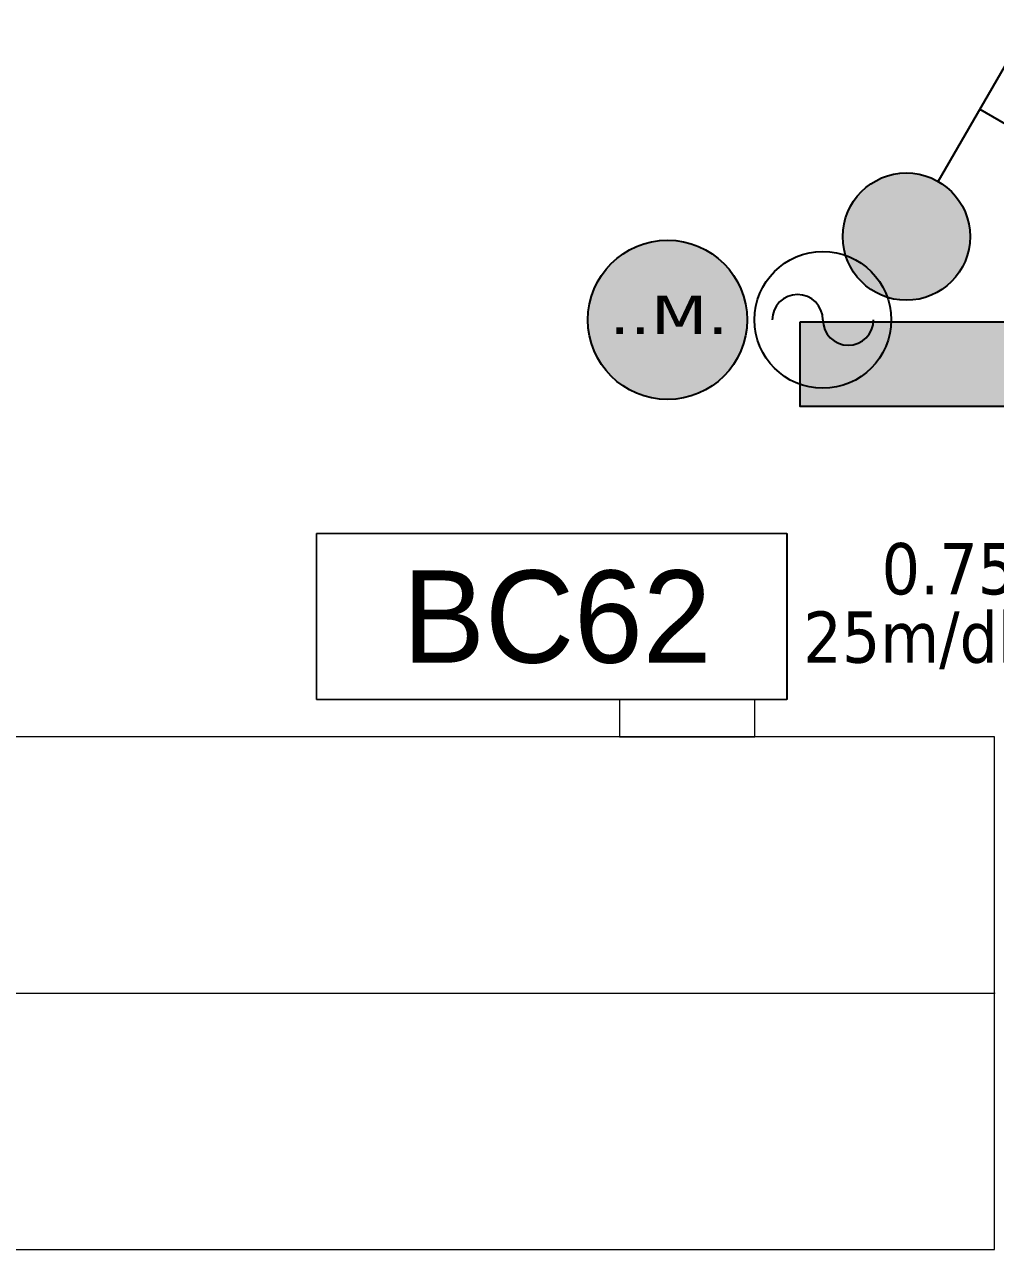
# Model space of a CAD drawing. Header units: millimetres. Extents: x -187347 to 135007, y -6415 to 292048.
# Drawn here: x -54158 to -53211, y 27188 to 28383 of the extents above; entities that cross this region are included whole.
import ezdxf
from ezdxf.enums import TextEntityAlignment as Align

# ---------------------------------------------------------------- set-up
doc = ezdxf.new("R2010")
doc.units = ezdxf.units.MM
doc.header["$LTSCALE"] = 100
doc.linetypes.add('CENTER', pattern=[50.8, 31.75, -6.35, 6.35, -6.35])
doc.layers.get('0').update_dxf_attribs({"lineweight": 18})
for name, color, linetype, lineweight in [('Layout Kromeka', 1, 'Continuous', 5), ('Layout Kromeka Field items', 1, 'Continuous', 25), ('Layout Kromeka Utilities', 1, 'Continuous', 25)]:
    doc.layers.add(name, color=color, linetype=linetype, lineweight=lineweight)
doc.layers.add('TEXT', color=3, linetype='Continuous')
doc.styles.add('015_100', font='', dxfattribs={"height": 150})
doc.styles.get("Standard").update_dxf_attribs({"font": 'tahoma.ttf'})
doc.styles.get('015_100').set_extended_font_data('Univers 45 Light')

# ---------------------------------------------------------------- blocks, each defined once
blk = doc.blocks.new('_KROMEKA_POSNR')
at = {"layer": 'Layout Kromeka', "color": 0, "linetype": 'Continuous'}
blk.add_lwpolyline([(-3.91, -1.35), (3.738, -1.35), (3.738, 1.35), (-3.91, 1.35)], close=True, dxfattribs=at)
at = {"layer": 'Layout Kromeka', "color": 0, "linetype": 'Continuous', "style": '015_100'}
blk.add_attdef('POSNR', text='', height=1.5, dxfattribs=at).set_placement((0, 0), align=Align.MIDDLE)
blk = doc.blocks.new('SWITCH 3P')
at = {"layer": 'Layout Kromeka Utilities', "linetype": 'Continuous', "ltscale": 50}
h = blk.add_hatch(color=255, dxfattribs=at)
edge = h.paths.add_edge_path()
edge.add_arc((250, 400.5), 150, 0, 360)
blk.add_hatch(color=81, dxfattribs=at).paths.add_polyline_path([(0, 200), (500, 200), (500, 0), (0, 0)])
at = {"layer": 'Layout Kromeka Utilities', "color": 4, "linetype": 'Continuous'}
for p, q in [((325, 530.4), (538.7, 900.5)), ((538.7, 900.5), (668.6, 825.5)), ((480.9, 800.5), (610.8, 725.5)), ((423.2, 700.5), (553.1, 625.5))]:
    blk.add_line(p, q, dxfattribs=at)
at = {"layer": 'Layout Kromeka Utilities', "color": 4, "linetype": 'Continuous', "ltscale": 50}
blk.add_lwpolyline([(0, 200), (500, 200), (500, 0), (0, 0)], close=True, dxfattribs=at)
at = {"layer": 'Layout Kromeka Utilities', "color": 4, "linetype": 'Continuous'}
blk.add_circle((250, 400.5), 150, dxfattribs=at)
at = {"layer": 'Layout Kromeka Utilities', "color": 7, "linetype": 'Continuous', "ltscale": 50}
blk.add_attdef('..S.', text='', height=150, dxfattribs=at).set_placement((258.9, 26.4), align=Align.CENTER)
blk = doc.blocks.new('Electricity')
at = {"layer": 'TEXT', "linetype": 'Continuous'}
blk.add_circle((116817.8, 15298.4), 266.8, dxfattribs=at)
at = {"layer": 'TEXT', "ltscale": 25}
for centre, start, end in [((116719, 15298.4), 0, 180), ((116916.7, 15298.4), 180, 0)]:
    blk.add_arc(centre, 98.9, start, end, dxfattribs=at)
blk = doc.blocks.new('MOTOR_1')
at = {"layer": 'Layout Kromeka Field items'}
h = blk.add_hatch(color=140, dxfattribs=at)
h.paths.add_polyline_path([(-250, 0, 1), (250, 0, 1)])
h.paths.add_polyline_path([(-713.7, -186.9), (-280.3, -186.9), (-280.3, -6.9), (-713.7, -6.9)], flags=9)
at = {"layer": 'Layout Kromeka Field items', "color": 4, "linetype": 'Continuous'}
blk.add_circle((0, 0), 250, dxfattribs=at)
at = {"layer": 'Layout Kromeka Utilities', "color": 4, "linetype": 'Continuous', "xscale": 0.8043007341468412, "yscale": 0.8043007341468412, "zscale": 0.8043007341468412}
blk.add_blockref('Electricity', (-93469.2, -12304.5), dxfattribs=at)
at = {"layer": 'Layout Kromeka Field items', "color": 7, "width": 1.86701}
blk.add_attdef('..M.', text='', height=120, dxfattribs=at).set_placement((-183.1, -43.9), (190.3, -43.9), align=Align.FIT)

msp = doc.modelspace()

# ---------------------------------------------------------------- linework, layer by layer
at = {"ltscale": 10}
for p, q in [((-53578, 27724.1, -7318.2), (-53446, 27724.1, -7318.2)), ((-53212, 27687.6, -7318.2), (-54212, 27687.6, -7318.2)), ((-53212, 27187.6, -7318.2), (-53212, 27687.6, -7318.2)), ((-54212, 27187.6, -7318.2), (-53212, 27187.6, -7318.2))]:
    msp.add_line(p, q, dxfattribs=at)
at = {"ltscale": 10, "elevation": -7318.2}
msp.add_lwpolyline([(-53414.5, 27724.1), (-53414.5, 27886.1), (-53873.5, 27886.1), (-53873.5, 27724.1), (-53578, 27724.1), (-53578, 27687.6), (-53446, 27687.6), (-53446, 27724.1), (-53414.5, 27724.1)], dxfattribs=at)
at = {"color": 4, "linetype": 'CENTER', "ltscale": 10, "elevation": -7318.2}
msp.add_lwpolyline([(-54212, 27437.6), (-53212, 27437.6)], dxfattribs=at)
at = {"color": 5, "ltscale": 10}
msp.add_point((-53212, 27437.6, -7318.2), dxfattribs=at)

# ---------------------------------------------------------------- block references
at = {"layer": 'Layout Kromeka', "linetype": 'Continuous', "ltscale": 20}
ref = msp.add_blockref('_KROMEKA_POSNR', (-53638.8, 27805.1, -7318.2), dxfattribs=dict(at, xscale=-60.01882789184901, yscale=60.01882789184901, zscale=60.01882789184901, rotation=180))
ref.add_attrib('POSNR', 'BC62', dxfattribs={"linetype": 'Continuous', "height": 90.03, "style": '015_100'}).set_placement((-53638.8, 27805.1, -7318.2), align=Align.MIDDLE)
at = {"layer": 'Layout Kromeka Field items', "color": 1, "xscale": 0.4139999999999999, "yscale": 0.4139999999999999, "zscale": 0.4139999999999999}
msp.add_blockref('SWITCH 3P', (-53401.5, 28009.9, -7318.2), dxfattribs=at)
at = {"layer": 'Layout Kromeka Utilities', "color": 1, "linetype": 'Continuous', "ltscale": 50}
ref = msp.add_blockref('MOTOR_1', (-53531, 28094.5, -7318.2), dxfattribs=dict(at, xscale=0.310829008834844, yscale=0.310829008834844, zscale=0.310829008834844))
ref.add_attrib('..M.', '..M.', dxfattribs={"color": 7, "height": 37.3, "width": 1.347672}).set_placement((-53587.9, 28080.8, -7318.2), (-53471.8, 28080.8, -7318.2), align=Align.FIT)

# ---------------------------------------------------------------- texts
at = {"layer": 'Layout Kromeka Utilities', "color": 4, "linetype": 'Continuous', "ltscale": 25, "char_height": 50, "attachment_point": 1}
for s, insert in [('{\\C9;\\c13289671;0.75kW}', (-53322.2, 27876.8, -7307.8)), ('{\\C9;\\c13289671;25m/dk}', (-53398.5, 27810.1, -7318.2)), ('{\\C9;\\c13289671;25m/dk}', (-53398.5, 27810.1, -7318.2))]:
    msp.add_mtext_dynamic_manual_height_columns(s, width=2668.153, gutter_width=1000, heights=[315], dxfattribs=dict(at, insert=insert))

doc.saveas('drawing.dxf')
